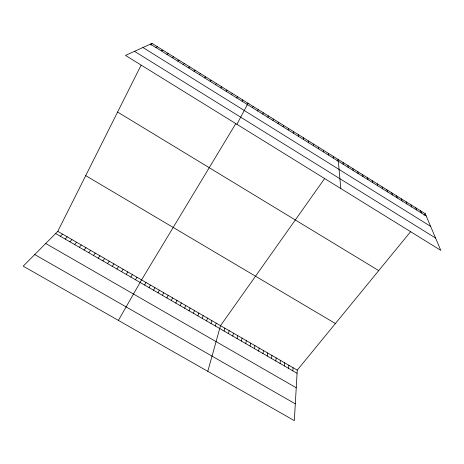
<?xml version="1.0" encoding="UTF-8"?>
<svg xmlns="http://www.w3.org/2000/svg" width="464" height="464" viewBox="0 0 464 464"><rect width="100%" height="100%" fill="white"/><g stroke="black" fill="none" stroke-linecap="round" stroke-linejoin="round"><path stroke-width="0.7" d="M318.374 148.787L318.397 147.1M313.368 145.667L313.432 144.002M410.437 231.872L297.256 370.121L294.333 420.633L23.2 266.162L57.78 231.35L141.027 65.302M308.351 142.535L308.461 140.905M292.836 370.846L293.051 367.679M288.591 368.387L288.84 365.243M284.333 365.928L284.618 362.796M303.323 139.403L303.485 137.802M280.076 363.463L280.395 360.348M275.807 360.992L276.161 357.895M271.539 358.521L271.921 355.441M298.282 136.265L298.491 134.688M267.258 356.039L267.676 352.976M262.972 353.562L263.424 350.511M258.674 351.074L259.161 348.046M293.236 133.122L293.492 131.573M254.376 348.586L254.898 345.576M250.067 346.092L250.624 343.099M288.185 129.972L288.486 128.447M245.752 343.598L246.343 340.617M241.431 341.092L242.057 338.134M237.104 338.587L237.765 335.646M283.115 126.811L283.469 125.321M232.771 336.081L233.467 333.158M228.427 333.57L229.158 330.658M224.083 331.052L224.849 328.158M278.04 123.65L278.441 122.183M207.791 371.328L220.528 325.658L324.487 178.733M215.36 326.001L216.201 323.147M210.992 323.472L211.862 320.636M272.96 120.483L273.4 119.045M206.613 320.943L207.524 318.124M202.234 318.403L203.174 315.601M267.861 117.305L268.354 115.901M197.844 315.862L198.818 313.078M193.442 313.316L194.457 310.549M189.039 310.764L190.089 308.021M262.757 114.127L263.303 112.746M184.626 308.212L185.71 305.486M180.206 305.654L181.331 302.946M175.781 303.091L176.941 300.399M257.648 110.942L258.233 109.591M171.349 300.527L172.544 297.853M166.907 297.958L168.136 295.301M162.458 295.382L163.728 292.743M252.52 107.747L253.164 106.424M158.004 292.801L159.309 290.186M151.096 45.217L152.024 43.367L425.279 213.742L440.8 250.374L125.512 55.419L152.024 43.367M153.543 290.22L154.883 287.622M236.901 124.294L248.078 103.257L247.034 104.992M149.072 287.634L150.452 285.053M144.594 285.041L146.009 282.477M118.407 320.404L141.566 279.902L235.677 123.824M242.092 101.245L242.829 99.98M135.482 279.769L136.979 277.246M130.848 277.083L132.379 274.578M126.208 274.398L127.774 271.91M236.785 97.939L237.568 96.703M121.556 271.707L123.163 269.242M116.893 269.01L118.54 266.562M112.23 266.307L113.918 263.883M231.461 94.621L232.302 93.421M336.997 161.049L338.152 159.419L340.802 188.541M107.555 263.598L109.278 261.197M102.875 260.89L104.638 258.506M226.13 91.304L227.024 90.126M98.182 258.175L99.986 255.809M93.484 255.455L95.329 253.112M88.781 252.729L90.66 250.409M424.026 215.267L425.279 213.742M220.794 87.974L221.734 86.832M84.065 250.003L85.985 247.701M79.344 247.271L81.304 244.986M74.611 244.534L76.618 242.266M215.441 84.639L216.433 83.526M69.873 241.79L71.92 239.546M65.128 239.041L67.21 236.82M60.372 236.292L62.501 234.088M210.082 81.299L211.126 80.214M204.711 77.952L205.807 76.896M199.323 74.594L200.477 73.573M193.935 71.236L195.135 70.244M188.529 67.866L189.782 66.909M183.112 64.49L184.423 63.562M177.689 61.115L179.046 60.216M172.254 57.722L173.664 56.857M166.808 54.329L168.27 53.493M161.35 50.93L162.864 50.124M155.881 47.519L157.453 46.748M34.736 254.55L295.307 403.842M45.727 243.484L296.235 387.788M57.78 231.35L297.256 370.121M55.61 233.531L297.076 373.3M85.718 175.624L335.402 323.524M117.589 112.05L378.717 270.616M134.49 51.336L435.568 238.032M142.918 47.508L430.638 226.386M150.4 44.103L426.236 216.004M420.512 210.766L421.428 213.005M415.738 207.791L416.614 210.006M410.953 204.81L411.788 206.996M406.162 201.823L406.951 203.986M401.366 198.83L402.108 200.964M396.558 195.831L397.254 197.942M391.738 192.827L392.393 194.915M386.912 189.817L387.521 191.876M382.075 186.801L382.643 188.836M377.232 183.785L377.754 185.791M372.377 180.757L372.859 182.735M367.517 177.724L367.952 179.678M362.645 174.684L363.034 176.616M357.761 171.645L358.109 173.548M352.872 168.594L353.174 170.474M347.977 165.544L348.232 167.394M343.07 162.481L343.279 164.302M333.227 156.345L333.343 158.114M328.292 153.271L328.367 155.011M323.35 150.185L323.373 151.902"/></g></svg>
